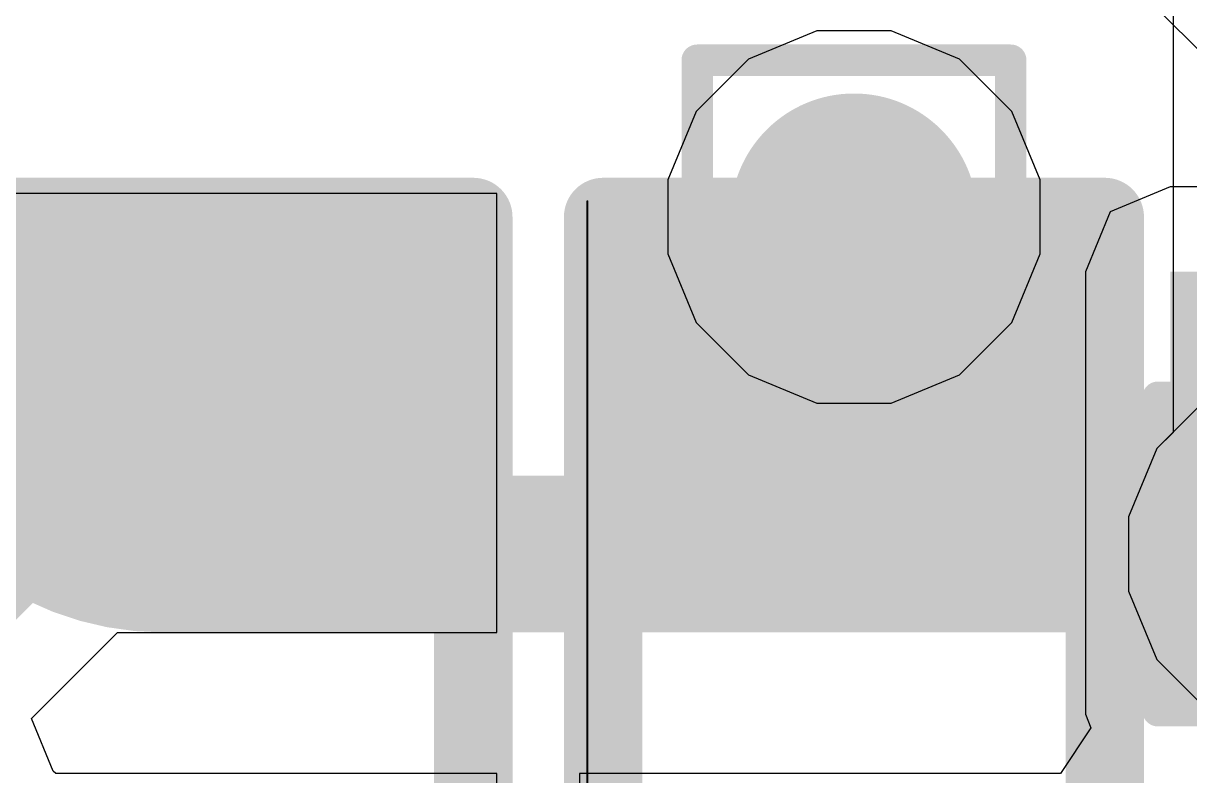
# Model space of a CAD drawing. Header units: inches. Extents: x -6 to 283, y -12 to 154.
# Drawn here: x 34.671 to 36.56, y -5.96 to -4.741 of the extents above; entities that cross this region are included whole.
import ezdxf

# ---------------------------------------------------------------- set-up
doc = ezdxf.new("R2010")
doc.units = ezdxf.units.IN
for name, color, linetype in [('Bottom Layer', 5, 'Continuous'), ('Drill Drawing', 1, 'Continuous'), ('GND-1', 16, 'Continuous'), ('GND-2', 90, 'Continuous'), ('GND-3', 216, 'Continuous'), ('GND-4', 54, 'Continuous'), ('PWR-1', 156, 'Continuous'), ('PWR-2', 130, 'Continuous'), ('Signal L1', 76, 'Continuous'), ('Signal L2', 6, 'Continuous'), ('Top Layer', 1, 'Continuous'), ('Top Overlay', 2, 'Continuous'), ('Top Paste', 8, 'Continuous'), ('Top Solder', 216, 'Continuous'), ('Via Holes', 16, 'Continuous')]:
    doc.layers.add(name, color=color, linetype=linetype)

# ---------------------------------------------------------------- blocks, each defined once
blk = doc.blocks.new('R___0402_81')
at = {"layer": 'Top Layer'}
for points in [[(-0.6985, -0.3175), (-0.6985, 0.3175), (-0.2413, 0.3175), (-0.2413, -0.3175)], [(0.2413, -0.3175), (0.2413, 0.3175), (0.6985, 0.3175), (0.6985, -0.3175)]]:
    blk.add_hatch(color=1, dxfattribs=at).paths.add_polyline_path(points)
at = {"layer": 'Top Paste'}
for points in [[(-0.6985, -0.3175), (-0.6985, 0.3175), (-0.2413, 0.3175), (-0.2413, -0.3175)], [(0.2413, -0.3175), (0.2413, 0.3175), (0.6985, 0.3175), (0.6985, -0.3175)]]:
    blk.add_hatch(color=8, dxfattribs=at).paths.add_polyline_path(points)
at = {"layer": 'Top Solder'}
for points in [[(-0.7535, -0.3725), (-0.7535, 0.3725), (-0.1863, 0.3725), (-0.1863, -0.3725)], [(0.1863, -0.3725), (0.1863, 0.3725), (0.7535, 0.3725), (0.7535, -0.3725)]]:
    blk.add_hatch(color=216, dxfattribs=at).paths.add_polyline_path(points)
at = {"layer": 'Top Overlay'}
for points in [[(-0.7874, -0.4064, 0.127, 0.127, 0), (-0.7874, 0.4064, 0.127, 0.127, 0)], [(0.7874, 0.4064, 0.127, 0.127, 0), (-0.7874, 0.4064, 0.127, 0.127, 0)], [(0.7874, -0.4064, 0.127, 0.127, 0), (0.7874, 0.4064, 0.127, 0.127, 0)], [(0.7874, -0.4064, 0.127, 0.127, 0), (-0.7874, -0.4064, 0.127, 0.127, 0)], [(0.8128, -0.4318, 0.00323, 0.00323, 0), (-0.8128, -0.4318, 0.00323, 0.00323, 0)]]:
    blk.add_lwpolyline(points, format="xyseb", dxfattribs=at)
for points in [[(-0.8191, 0.4064, 0.0635, 0.0635, 1), (-0.7556, 0.4064, 0.0635, 0.0635, 1)], [(-0.8191, 0.4064, 0.0635, 0.0635, 1), (-0.7556, 0.4064, 0.0635, 0.0635, 1)], [(0.7556, 0.4064, 0.0635, 0.0635, 1), (0.8191, 0.4064, 0.0635, 0.0635, 1)], [(0.7556, 0.4064, 0.0635, 0.0635, 1), (0.8191, 0.4064, 0.0635, 0.0635, 1)], [(-0.8191, -0.4064, 0.0635, 0.0635, 1), (-0.7556, -0.4064, 0.0635, 0.0635, 1)], [(-0.8191, -0.4064, 0.0635, 0.0635, 1), (-0.7556, -0.4064, 0.0635, 0.0635, 1)], [(0.7556, -0.4064, 0.0635, 0.0635, 1), (0.8191, -0.4064, 0.0635, 0.0635, 1)], [(0.7556, -0.4064, 0.0635, 0.0635, 1), (0.8191, -0.4064, 0.0635, 0.0635, 1)], [(-0.8136, -0.4318, 0.00161, 0.00161, 1), (-0.812, -0.4318, 0.00161, 0.00161, 1)], [(0.812, -0.4318, 0.00161, 0.00161, 1), (0.8136, -0.4318, 0.00161, 0.00161, 1)]]:
    blk.add_lwpolyline(points, format="xyseb", close=True, dxfattribs=at)
blk = doc.blocks.new('R___0402_156')
at = {"layer": 'Top Layer'}
for points in [[(-0.6985, -0.3175), (-0.6985, 0.3175), (-0.2413, 0.3175), (-0.2413, -0.3175)], [(0.2413, -0.3175), (0.2413, 0.3175), (0.6985, 0.3175), (0.6985, -0.3175)]]:
    blk.add_hatch(color=1, dxfattribs=at).paths.add_polyline_path(points)
at = {"layer": 'Top Paste'}
for points in [[(-0.6985, -0.3175), (-0.6985, 0.3175), (-0.2413, 0.3175), (-0.2413, -0.3175)], [(0.2413, -0.3175), (0.2413, 0.3175), (0.6985, 0.3175), (0.6985, -0.3175)]]:
    blk.add_hatch(color=8, dxfattribs=at).paths.add_polyline_path(points)
at = {"layer": 'Top Solder'}
for points in [[(-0.7535, -0.3725), (-0.7535, 0.3725), (-0.1863, 0.3725), (-0.1863, -0.3725)], [(0.1863, -0.3725), (0.1863, 0.3725), (0.7535, 0.3725), (0.7535, -0.3725)]]:
    blk.add_hatch(color=216, dxfattribs=at).paths.add_polyline_path(points)
at = {"layer": 'Top Overlay'}
for points in [[(-0.7874, -0.4064, 0.127, 0.127, 0), (-0.7874, 0.4064, 0.127, 0.127, 0)], [(0.7874, 0.4064, 0.127, 0.127, 0), (-0.7874, 0.4064, 0.127, 0.127, 0)], [(0.7874, -0.4064, 0.127, 0.127, 0), (0.7874, 0.4064, 0.127, 0.127, 0)], [(0.7874, -0.4064, 0.127, 0.127, 0), (-0.7874, -0.4064, 0.127, 0.127, 0)], [(0.8128, -0.4318, 0.00323, 0.00323, 0), (-0.8128, -0.4318, 0.00323, 0.00323, 0)]]:
    blk.add_lwpolyline(points, format="xyseb", dxfattribs=at)
for points in [[(-0.8191, 0.4064, 0.0635, 0.0635, 1), (-0.7556, 0.4064, 0.0635, 0.0635, 1)], [(-0.8191, 0.4064, 0.0635, 0.0635, 1), (-0.7556, 0.4064, 0.0635, 0.0635, 1)], [(0.7556, 0.4064, 0.0635, 0.0635, 1), (0.8191, 0.4064, 0.0635, 0.0635, 1)], [(0.7556, 0.4064, 0.0635, 0.0635, 1), (0.8191, 0.4064, 0.0635, 0.0635, 1)], [(-0.8191, -0.4064, 0.0635, 0.0635, 1), (-0.7556, -0.4064, 0.0635, 0.0635, 1)], [(-0.8191, -0.4064, 0.0635, 0.0635, 1), (-0.7556, -0.4064, 0.0635, 0.0635, 1)], [(0.7556, -0.4064, 0.0635, 0.0635, 1), (0.8191, -0.4064, 0.0635, 0.0635, 1)], [(0.7556, -0.4064, 0.0635, 0.0635, 1), (0.8191, -0.4064, 0.0635, 0.0635, 1)], [(-0.8136, -0.4318, 0.00161, 0.00161, 1), (-0.812, -0.4318, 0.00161, 0.00161, 1)], [(0.812, -0.4318, 0.00161, 0.00161, 1), (0.8136, -0.4318, 0.00161, 0.00161, 1)]]:
    blk.add_lwpolyline(points, format="xyseb", close=True, dxfattribs=at)

msp = doc.modelspace()

# ---------------------------------------------------------------- hatches: boundary and pattern name
at = {"layer": 'Bottom Layer'}
h = msp.add_hatch(color=5, dxfattribs=at)
edge = h.paths.add_edge_path()
edge.add_arc((36.0163, -5.0548), 0.2, 0, 360)
at = {"layer": 'GND-1'}
h = msp.add_hatch(color=16, dxfattribs=at)
edge = h.paths.add_edge_path()
edge.add_arc((36.0163, -5.0548), 0.2, 0, 360)
at = {"layer": 'GND-2'}
h = msp.add_hatch(color=90, dxfattribs=at)
edge = h.paths.add_edge_path()
edge.add_arc((36.0163, -5.0548), 0.2, 0, 360)
at = {"layer": 'GND-3'}
h = msp.add_hatch(color=216, dxfattribs=at)
edge = h.paths.add_edge_path()
edge.add_arc((36.0163, -5.0548), 0.2, 0, 360)
at = {"layer": 'GND-4'}
h = msp.add_hatch(color=54, dxfattribs=at)
edge = h.paths.add_edge_path()
edge.add_arc((36.0163, -5.0548), 0.2, 0, 360)
at = {"layer": 'PWR-1'}
h = msp.add_hatch(color=156, dxfattribs=at)
edge = h.paths.add_edge_path()
edge.add_arc((36.0163, -5.0548), 0.2, 0, 360)
at = {"layer": 'PWR-2'}
h = msp.add_hatch(color=130, dxfattribs=at)
edge = h.paths.add_edge_path()
edge.add_arc((36.0163, -5.0548), 0.2, 0, 360)
at = {"layer": 'Signal L1'}
h = msp.add_hatch(color=76, dxfattribs=at)
edge = h.paths.add_edge_path()
edge.add_arc((36.0163, -5.0548), 0.2, 0, 360)
at = {"layer": 'Signal L2'}
h = msp.add_hatch(color=6, dxfattribs=at)
edge = h.paths.add_edge_path()
edge.add_arc((36.0163, -5.0548), 0.2, 0, 360)
at = {"layer": 'Top Layer'}
h = msp.add_hatch(color=1, dxfattribs=at)
edge = h.paths.add_edge_path()
edge.add_arc((36.0163, -5.0548), 0.2, 0, 360)
msp.add_hatch(color=1, dxfattribs=at).paths.add_polyline_path([(36.5286, -5.8606), (37.5967, -5.8606), (37.5967, -5.1437), (36.5286, -5.1437)])
at = {"layer": 'Via Holes'}
h = msp.add_hatch(color=7, dxfattribs=at)
edge = h.paths.add_edge_path()
edge.add_arc((36.0163, -5.0548), 0.1, 0, 360)

# ---------------------------------------------------------------- linework, layer by layer
at = {"layer": 'Bottom Layer'}
for p, q in [((36.5332, -4.729), (36.5332, -5.404)), ((36.5332, -5.404), (36.5072, -5.4301)), ((36.5072, -5.4301), (36.4612, -5.5409)), ((36.4612, -5.5409), (36.4612, -5.6609)), ((36.4612, -5.6609), (36.5072, -5.7718)), ((36.5072, -5.7718), (36.592, -5.8566))]:
    msp.add_line(p, q, dxfattribs=at)
at = {"layer": 'Drill Drawing'}
for points in [[(35.7623, -4.8008, 0.0508, 0.0508, 0), (36.2703, -4.8008, 0.0508, 0.0508, 0)], [(35.7623, -5.3088, 0.0508, 0.0508, 0), (35.7623, -4.8008, 0.0508, 0.0508, 0)], [(36.2703, -5.3088, 0.0508, 0.0508, 0), (36.2703, -4.8008, 0.0508, 0.0508, 0)], [(35.7623, -5.3088, 0.0508, 0.0508, 0), (36.2703, -5.3088, 0.0508, 0.0508, 0)], [(36.5088, -5.3469, 0.0508, 0.0508, 0), (37.0168, -5.3469, 0.0508, 0.0508, 0)], [(36.5088, -5.8549, 0.0508, 0.0508, 0), (36.5088, -5.3469, 0.0508, 0.0508, 0)], [(36.5088, -5.8549, 0.0508, 0.0508, 0), (37.0168, -5.8549, 0.0508, 0.0508, 0)]]:
    msp.add_lwpolyline(points, format="xyseb", dxfattribs=at)
for points in [[(35.7496, -4.8008, 0.0254, 0.0254, 1), (35.775, -4.8008, 0.0254, 0.0254, 1)], [(35.7496, -4.8008, 0.0254, 0.0254, 1), (35.775, -4.8008, 0.0254, 0.0254, 1)], [(36.2576, -4.8008, 0.0254, 0.0254, 1), (36.283, -4.8008, 0.0254, 0.0254, 1)], [(36.2576, -4.8008, 0.0254, 0.0254, 1), (36.283, -4.8008, 0.0254, 0.0254, 1)], [(35.7496, -5.3088, 0.0254, 0.0254, 1), (35.775, -5.3088, 0.0254, 0.0254, 1)], [(35.7496, -5.3088, 0.0254, 0.0254, 1), (35.775, -5.3088, 0.0254, 0.0254, 1)], [(36.2576, -5.3088, 0.0254, 0.0254, 1), (36.283, -5.3088, 0.0254, 0.0254, 1)], [(36.2576, -5.3088, 0.0254, 0.0254, 1), (36.283, -5.3088, 0.0254, 0.0254, 1)], [(36.4961, -5.3469, 0.0254, 0.0254, 1), (36.5215, -5.3469, 0.0254, 0.0254, 1)], [(36.4961, -5.3469, 0.0254, 0.0254, 1), (36.5215, -5.3469, 0.0254, 0.0254, 1)], [(36.4961, -5.8549, 0.0254, 0.0254, 1), (36.5215, -5.8549, 0.0254, 0.0254, 1)], [(36.4961, -5.8549, 0.0254, 0.0254, 1), (36.5215, -5.8549, 0.0254, 0.0254, 1)]]:
    msp.add_lwpolyline(points, format="xyseb", close=True, dxfattribs=at)
at = {"layer": 'GND-1'}
for p, q in [((36.592, -5.3452), (36.5072, -5.4301)), ((36.5072, -5.4301), (36.4612, -5.5409)), ((36.4612, -5.5409), (36.4612, -5.6609)), ((36.4612, -5.6609), (36.5072, -5.7718)), ((36.5072, -5.7718), (36.592, -5.8566))]:
    msp.add_line(p, q, dxfattribs=at)
at = {"layer": 'GND-2'}
for p, q in [((36.592, -5.3452), (36.5072, -5.4301)), ((36.5072, -5.4301), (36.4612, -5.5409)), ((36.4612, -5.5409), (36.4612, -5.6609)), ((36.4612, -5.6609), (36.5072, -5.7718)), ((36.5072, -5.7718), (36.592, -5.8566))]:
    msp.add_line(p, q, dxfattribs=at)
at = {"layer": 'GND-3'}
for p, q in [((36.592, -5.3452), (36.5072, -5.4301)), ((36.5072, -5.4301), (36.4612, -5.5409)), ((36.4612, -5.5409), (36.4612, -5.6609)), ((36.4612, -5.6609), (36.5072, -5.7718)), ((36.5072, -5.7718), (36.592, -5.8566))]:
    msp.add_line(p, q, dxfattribs=at)
at = {"layer": 'GND-4'}
for p, q in [((36.592, -5.3452), (36.5072, -5.4301)), ((36.5072, -5.4301), (36.4612, -5.5409)), ((36.4612, -5.5409), (36.4612, -5.6609)), ((36.4612, -5.6609), (36.5072, -5.7718)), ((36.5072, -5.7718), (36.592, -5.8566))]:
    msp.add_line(p, q, dxfattribs=at)
at = {"layer": 'PWR-1'}
for p, q in [((36.3925, -4.6025), (37.3696, -5.5796)), ((35.9563, -4.7532), (35.8455, -4.7991)), ((36.0763, -4.7532), (35.9563, -4.7532)), ((36.1872, -4.7991), (36.0763, -4.7532)), ((35.8455, -4.7991), (35.7606, -4.884)), ((36.272, -4.884), (36.1872, -4.7991)), ((35.7606, -4.884), (35.7147, -4.9948)), ((36.3179, -4.9948), (36.272, -4.884)), ((35.7147, -4.9948), (35.7147, -5.1148)), ((36.3179, -5.1148), (36.3179, -4.9948)), ((35.7147, -5.1148), (35.7606, -5.2257)), ((36.272, -5.2257), (36.3179, -5.1148)), ((35.7606, -5.2257), (35.8455, -5.3105)), ((36.1872, -5.3105), (36.272, -5.2257)), ((35.8455, -5.3105), (35.9563, -5.3564)), ((36.0763, -5.3564), (36.1872, -5.3105)), ((35.9563, -5.3564), (36.0763, -5.3564))]:
    msp.add_line(p, q, dxfattribs=at)
at = {"layer": 'PWR-2'}
for p, q in [((35.9563, -4.7532), (35.8455, -4.7991)), ((36.0763, -4.7532), (35.9563, -4.7532)), ((36.1872, -4.7991), (36.0763, -4.7532)), ((35.8455, -4.7991), (35.7606, -4.884)), ((36.272, -4.884), (36.1872, -4.7991)), ((35.7606, -4.884), (35.7147, -4.9948)), ((36.3179, -4.9948), (36.272, -4.884)), ((35.7147, -4.9948), (35.7147, -5.1148)), ((36.3179, -5.1148), (36.3179, -4.9948)), ((35.7147, -5.1148), (35.7606, -5.2257)), ((36.272, -5.2257), (36.3179, -5.1148)), ((35.7606, -5.2257), (35.8455, -5.3105)), ((36.1872, -5.3105), (36.272, -5.2257)), ((35.8455, -5.3105), (35.9563, -5.3564)), ((36.0763, -5.3564), (36.1872, -5.3105)), ((36.592, -5.3452), (36.5072, -5.4301)), ((35.9563, -5.3564), (36.0763, -5.3564)), ((36.5072, -5.4301), (36.4612, -5.5409)), ((36.4612, -5.5409), (36.4612, -5.6609)), ((36.4612, -5.6609), (36.5072, -5.7718)), ((36.5072, -5.7718), (36.592, -5.8566))]:
    msp.add_line(p, q, dxfattribs=at)
at = {"layer": 'Signal L1'}
for points in [[(34.8967, -5.6009, 0.254, 0.254, -0.414214), (34.5305, -5.2347, 0.254, 0.254, 0)], [(34.8967, -5.6009, 0.254, 0.254, 0), (36.6358, -5.6009, 0.254, 0.254, 0)]]:
    msp.add_lwpolyline(points, format="xyseb", dxfattribs=at)
for points in [[(34.8332, -5.6009, 0.127, 0.127, 1), (34.9602, -5.6009, 0.127, 0.127, 1)], [(34.8332, -5.6009, 0.127, 0.127, 1), (34.9602, -5.6009, 0.127, 0.127, 1)], [(36.5723, -5.6009, 0.127, 0.127, 1), (36.6993, -5.6009, 0.127, 0.127, 1)]]:
    msp.add_lwpolyline(points, format="xyseb", close=True, dxfattribs=at)
at = {"layer": 'Top Layer'}
for p, q in [((36.5286, -5.0062), (36.4314, -5.0465)), ((36.932, -5.0062), (36.5286, -5.0062)), ((35.4377, -5.0167), (34.5487, -5.0167)), ((35.4377, -5.7279), (35.4377, -5.0167)), ((36.4314, -5.0465), (36.3912, -5.1437)), ((36.3912, -5.1437), (36.3912, -5.8606)), ((34.6836, -5.8676), (34.8233, -5.7279)), ((34.8233, -5.7279), (35.4377, -5.7279)), ((34.719, -5.9529), (34.6836, -5.8676)), ((36.3912, -5.8606), (36.4003, -5.8826)), ((36.4003, -5.8826), (36.3509, -5.9565)), ((34.7233, -5.9565), (34.719, -5.9529)), ((35.4377, -5.9565), (34.7233, -5.9565)), ((35.4377, -6.6677), (35.4377, -5.9565)), ((36.3509, -5.9565), (35.5718, -5.9565)), ((35.5718, -5.9565), (35.5718, -6.6677))]:
    msp.add_line(p, q, dxfattribs=at)
for points in [[(34.5161, -5.7605, 0.127, 0.127, 0), (34.835, -5.4415, 0.127, 0.127, 0)], [(34.835, -5.4415, 0.127, 0.127, 0), (34.9386, -5.4415, 0.127, 0.127, 0)]]:
    msp.add_lwpolyline(points, format="xyseb", dxfattribs=at)
for points in [[(34.8033, -5.4415, 0.0635, 0.0635, 1), (34.8668, -5.4415, 0.0635, 0.0635, 1)], [(34.8033, -5.4415, 0.0635, 0.0635, 1), (34.8668, -5.4415, 0.0635, 0.0635, 1)], [(34.9069, -5.4415, 0.0635, 0.0635, 1), (34.9704, -5.4415, 0.0635, 0.0635, 1)]]:
    msp.add_lwpolyline(points, format="xyseb", close=True, dxfattribs=at)

# ---------------------------------------------------------------- block references
at = {"rotation": 270}
for name, p in [('R___0402_81', (34.9932, -5.8422)), ('R___0402_156', (36.0163, -5.8422))]:
    msp.add_blockref(name, p, dxfattribs=at)

doc.saveas('drawing.dxf')
